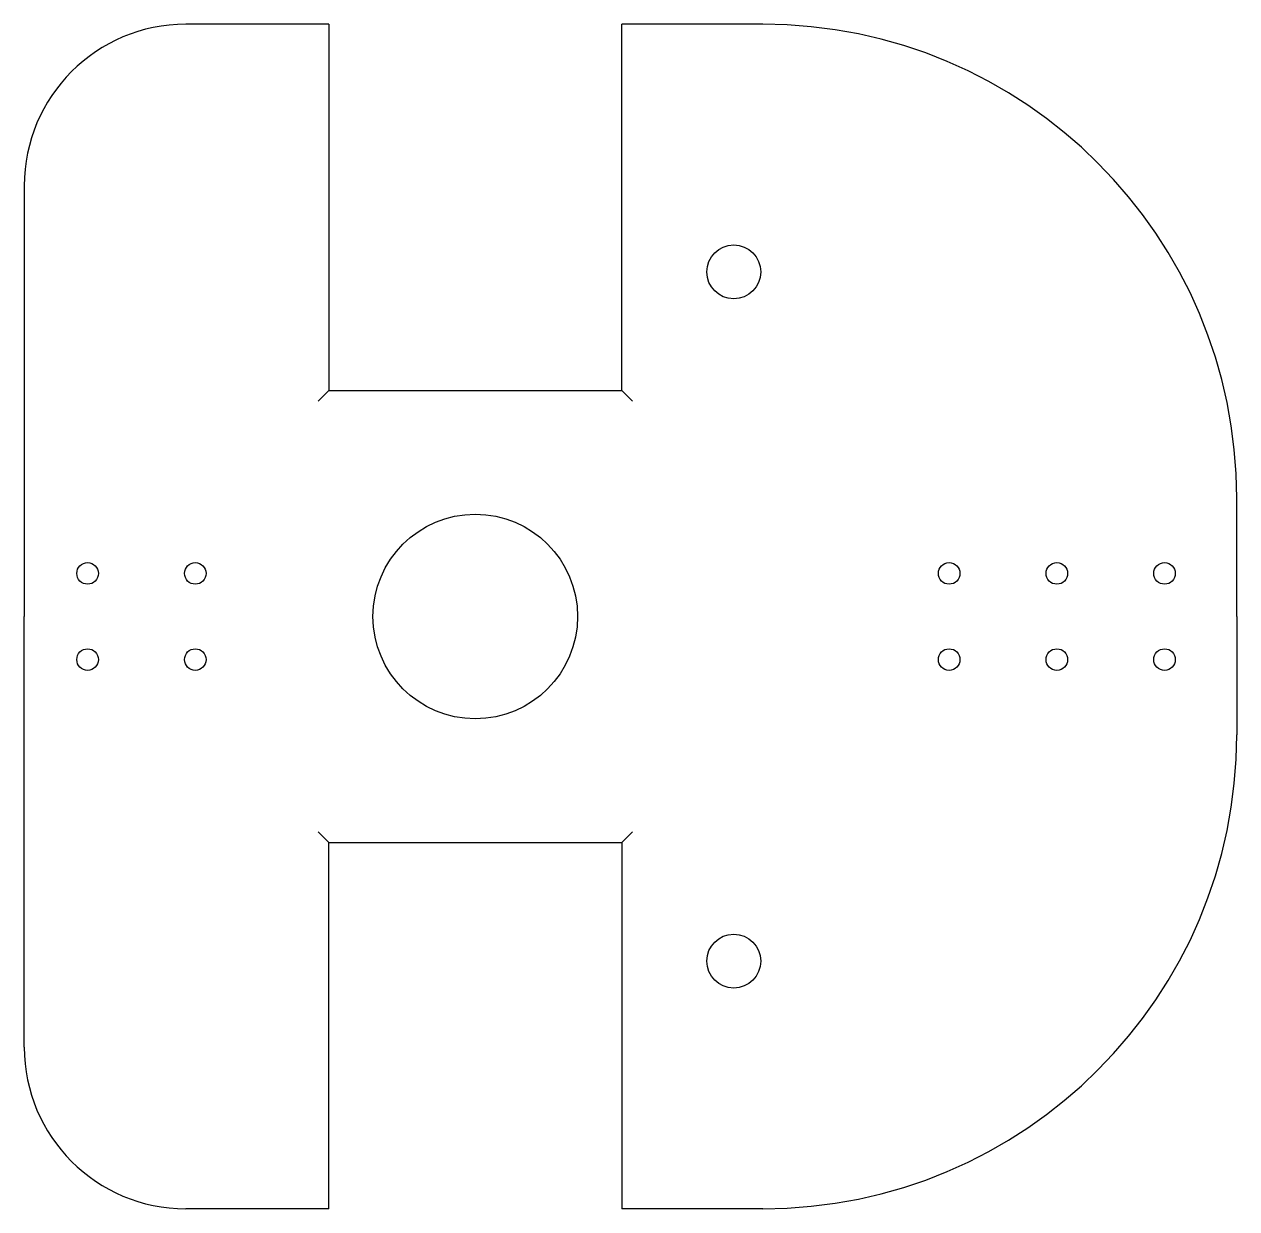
# Model space of a CAD drawing. Header units: millimetres. Extents: x -20.9 to 35.4, y -27.5 to 27.5.
import ezdxf

# ---------------------------------------------------------------- set-up
doc = ezdxf.new("R2010")
doc.units = ezdxf.units.MM
doc.layers.get('0').update_dxf_attribs({"linetype": 'CONTINUOUS'})

msp = doc.modelspace()

# ---------------------------------------------------------------- linework, layer by layer
for p, q in [((-6.8, 27.5), (-13.44, 27.5)), ((-6.8, 27.5), (-6.8, 10.5)), ((13.352, 27.5), (6.8, 27.5)), ((6.8, 10.5), (6.8, 27.5)), ((-20.94, 20), (-20.94, 0)), ((-7.3, 10), (-6.8, 10.5)), ((-6.8, 10.5), (6.8, 10.5)), ((7.3, 10), (6.8, 10.5)), ((35.352, 0), (35.352, 5.5)), ((-20.94, -20), (-20.94, 0)), ((35.352, 0), (35.352, -5.5)), ((-7.3, -10), (-6.8, -10.5)), ((7.3, -10), (6.8, -10.5)), ((-6.8, -10.5), (6.8, -10.5)), ((-6.8, -27.5), (-6.8, -10.5)), ((6.8, -10.5), (6.8, -27.5)), ((-6.8, -27.5), (-13.44, -27.5)), ((13.352, -27.5), (6.8, -27.5))]:
    msp.add_line(p, q)
for centre, radius in [((12, 16), 1.25), ((0, 0), 4.75), ((-18, 2), 0.5), ((-13, 2), 0.5), ((22, 2), 0.5), ((27, 2), 0.5), ((32, 2), 0.5), ((-18, -2), 0.5), ((-13, -2), 0.5), ((22, -2), 0.5), ((27, -2), 0.5), ((32, -2), 0.5), ((12, -16), 1.25)]:
    msp.add_circle(centre, radius)
for centre, radius, start, end in [((-13.44, 20), 7.5, 90, 180), ((13.352, 5.5), 22, 0, 90), ((13.352, -5.5), 22, -90, 0), ((-13.44, -20), 7.5, 180, 270)]:
    msp.add_arc(centre, radius, start, end)

doc.saveas('drawing.dxf')
